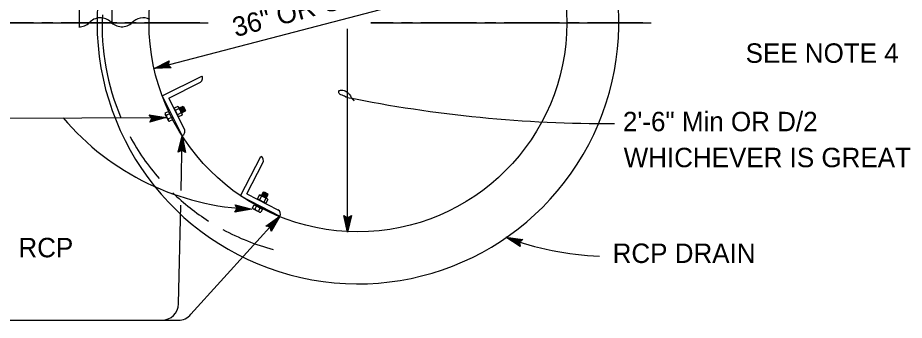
# Model space of a CAD drawing. Extents: x -894 to 866, y -472 to 714.
# Drawn here: x -686.3 to -366.8, y 26.7 to 135.7 of the extents above; entities that cross this region are included whole.
import ezdxf

# ---------------------------------------------------------------- set-up
doc = ezdxf.new("R2010")
doc.units = 0
for name, color, linetype in [('56 Stage 3 Anno', 7, 'Continuous'), ('57 Undefined', 7, 'Continuous'), ('60 Nongeo Data', 7, 'Continuous')]:
    doc.layers.add(name, color=color, linetype=linetype)

msp = doc.modelspace()

# ---------------------------------------------------------------- linework, layer by layer
at = {"layer": '56 Stage 3 Anno'}
for p, q in [((-637.17, 117.39), (-491.58, 155.38)), ((-693.03, 133.84), (-617.64, 133.84)), ((-567.51, 58.56), (-567.51, 131.64)), ((-559, 133.84), (-458.01, 133.84)), ((-637.17, 117.39), (-631.7, 120.19)), ((-635.83, 117.74), (-631.84, 119.79)), ((-634.5, 118.09), (-631.92, 119.41)), ((-633.16, 118.43), (-632.06, 119)), ((-631.9, 118.48), (-633.16, 118.43)), ((-631.7, 120.19), (-632.14, 118.7)), ((-632.14, 118.7), (-631.03, 117.61)), ((-631.7, 120.19), (-631.7, 120.19)), ((-631.03, 117.61), (-637.17, 117.39)), ((-637.17, 117.39), (-637.17, 117.39)), ((-631.33, 117.9), (-635.84, 117.74)), ((-631.64, 118.19), (-634.5, 118.09)), ((-631.03, 117.61), (-631.03, 117.61)), ((-723.42, 99.43), (-632.81, 99.77)), ((-638, 99.45), (-638.88, 100.74)), ((-638.88, 100.74), (-638.88, 100.74)), ((-638.88, 100.74), (-632.81, 99.77)), ((-638, 99.45), (-638.88, 100.74)), ((-638.88, 100.74), (-638.88, 100.74)), ((-638.88, 100.74), (-632.81, 99.77)), ((-632.81, 99.77), (-638.72, 98.08)), ((-632.81, 99.77), (-638.72, 98.08)), ((-638.72, 98.08), (-638, 99.45)), ((-638.72, 98.08), (-638, 99.45)), ((-638.64, 100.4), (-634.19, 99.68)), ((-638.64, 100.4), (-634.19, 99.68)), ((-634.2, 99.68), (-638.5, 98.45)), ((-634.2, 99.68), (-638.5, 98.45)), ((-638.39, 100.06), (-635.57, 99.6)), ((-638.39, 100.06), (-635.57, 99.6)), ((-635.57, 99.6), (-638.35, 98.81)), ((-635.57, 99.6), (-638.35, 98.81)), ((-638.19, 99.72), (-636.95, 99.52)), ((-638.19, 99.72), (-636.95, 99.52)), ((-636.95, 99.52), (-638.14, 99.18)), ((-636.95, 99.52), (-638.14, 99.18)), ((-632.81, 99.77), (-632.81, 99.77)), ((-632.81, 99.77), (-632.81, 99.77)), ((-638.72, 98.08), (-638.72, 98.08)), ((-638.72, 98.08), (-638.72, 98.08)), ((-628.49, 87.21), (-627.02, 93.18)), ((-627.45, 73.47), (-627.02, 93.18)), ((-627.02, 93.18), (-627.02, 93.18)), ((-627.02, 93.18), (-625.82, 87.15)), ((-628.13, 87.42), (-627.05, 91.8)), ((-627.77, 87.65), (-627.08, 90.42)), ((-627.08, 90.42), (-626.52, 87.58)), ((-627.05, 91.79), (-626.18, 87.4)), ((-627.13, 87.98), (-628.49, 87.21)), ((-628.49, 87.21), (-628.49, 87.21)), ((-627.42, 87.81), (-627.11, 89.04)), ((-625.82, 87.15), (-627.13, 87.98)), ((-627.11, 89.04), (-626.87, 87.82)), ((-625.82, 87.15), (-625.82, 87.15)), ((-628.34, 32.62), (-627.57, 68.14)), ((-607.17, 66.96), (-607.92, 68.33)), ((-607.92, 68.33), (-607.92, 68.33)), ((-607.92, 68.33), (-601.97, 66.78)), ((-607.71, 67.96), (-603.35, 66.83)), ((-607.49, 67.6), (-604.73, 66.88)), ((-607.33, 67.24), (-606.11, 66.93)), ((-623.87, 28.88), (-591.86, 64.21)), ((-608.01, 65.66), (-607.17, 66.96)), ((-601.97, 66.78), (-608.01, 65.66)), ((-608.01, 65.66), (-608.01, 65.66)), ((-603.36, 66.82), (-607.76, 66.01)), ((-604.73, 66.88), (-607.57, 66.35)), ((-606.11, 66.93), (-607.33, 66.7)), ((-601.97, 66.78), (-601.97, 66.78)), ((-596.88, 60.66), (-591.86, 64.21)), ((-591.86, 64.21), (-594.91, 58.87)), ((-591.86, 64.21), (-591.86, 64.21)), ((-567.42, 58.48), (-568.75, 64.48)), ((-568.75, 64.48), (-568.75, 64.48)), ((-568.75, 64.48), (-567.42, 63.68)), ((-567.43, 59.87), (-568.39, 64.25)), ((-567.42, 61.24), (-568.05, 64.07)), ((-567.42, 63.68), (-566.08, 64.48)), ((-566.08, 64.48), (-567.42, 58.48)), ((-566.44, 64.27), (-567.42, 59.86)), ((-566.8, 64.03), (-567.42, 61.24)), ((-566.08, 64.48), (-566.08, 64.48)), ((-596.47, 60.58), (-592.79, 63.19)), ((-596.05, 60.52), (-593.72, 62.16)), ((-595.68, 60.41), (-594.65, 61.14)), ((-594.65, 61.14), (-595.26, 60.06)), ((-593.72, 62.16), (-595.15, 59.65)), ((-592.79, 63.18), (-595.01, 59.28)), ((-567.42, 62.63), (-567.69, 63.84)), ((-567.15, 63.86), (-567.42, 62.63)), ((-595.35, 60.36), (-596.88, 60.66)), ((-596.88, 60.66), (-596.88, 60.66)), ((-594.91, 58.87), (-595.35, 60.36)), ((-594.91, 58.87), (-594.91, 58.87)), ((-567.42, 58.48), (-567.42, 58.48)), ((-505.19, 53.27), (-510.35, 56.62)), ((-510.35, 56.62), (-510.35, 56.62)), ((-510.35, 56.62), (-504.26, 55.77)), ((-505.27, 53.68), (-509.05, 56.14)), ((-509.04, 56.14), (-504.61, 55.52)), ((-505.36, 54.1), (-507.76, 55.65)), ((-507.76, 55.65), (-504.89, 55.26)), ((-505.41, 54.49), (-506.46, 55.17)), ((-506.46, 55.17), (-505.24, 55)), ((-504.26, 55.77), (-505.47, 54.81)), ((-505.47, 54.81), (-505.19, 53.27)), ((-504.26, 55.77), (-504.26, 55.77)), ((-505.19, 53.27), (-505.19, 53.27)), ((-728.98, 26.75), (-628.47, 26.75))]:
    msp.add_line(p, q, dxfattribs=at)
for points in [[(-680.64, 133.84), (-693.03, 133.84)], [(-673.64, 133.84), (-677.64, 133.84)], [(-650.64, 133.84), (-670.64, 133.84)], [(-643.64, 133.84), (-647.64, 133.84)], [(-620.64, 133.84), (-640.64, 133.84)], [(-551.01, 133.84), (-559, 133.84)], [(-544.01, 133.84), (-548.01, 133.84)], [(-521.01, 133.84), (-541.01, 133.84)], [(-514.01, 133.84), (-518.01, 133.84)], [(-491.01, 133.84), (-511.01, 133.84)], [(-484.01, 133.84), (-488.01, 133.84)], [(-461.01, 133.84), (-481.01, 133.84)]]:
    msp.add_lwpolyline(points, dxfattribs=at)
for centre, radius, start, end in [((-472.91, 576.1), 478.55, 258.596, 270.1989), ((-598.75, 160.2), 93.48, 220.393, 268.026), ((-472.64, 156.82), 107.06, 249.3797, 267.8619), ((-634.34, 32.75), 6, 270, 358.7545), ((-628.46, 32.75), 6, 270, 319.9155)]:
    msp.add_arc(centre, radius, start, end, dxfattribs=at)
msp.add_spline([(-567.53, 107), (-567.79, 107.04), (-568.24, 107.16), (-568.94, 107.59), (-569.86, 107.95), (-570.59, 108.59), (-570.62, 109.05), (-570.53, 109.29), (-570.28, 109.5), (-569.76, 109.59), (-568.61, 109.44), (-567.91, 109.08), (-567.33, 108.62), (-566.57, 107.86), (-565.87, 106.64), (-565.59, 106.34), (-565.44, 106.15), (-565.23, 105.94), (-565.05, 105.7)], degree=3, dxfattribs=at)
at = {"layer": '60 Nongeo Data'}
for p, q in [((-664.21, 255.74), (-664.21, 132.4)), ((-652.22, 133.69), (-652.22, 250.21)), ((-634.21, 107.5), (-619.9, 114.65)), ((-631.86, 106.71), (-620.68, 112.3)), ((-634.21, 107.5), (-627.06, 93.18)), ((-631.86, 106.71), (-626.26, 95.49)), ((-629.79, 102.84), (-629.9, 102.79)), ((-628.56, 103.72), (-629.89, 103.05)), ((-629.89, 103.05), (-628.34, 99.95)), ((-628.17, 102.95), (-629.51, 102.28)), ((-628.56, 103.72), (-628.33, 103.57)), ((-628.33, 103.57), (-626.99, 100.88)), ((-626.83, 103.76), (-628.11, 103.12)), ((-627.89, 102.95), (-627.22, 101.61)), ((-627.84, 103.26), (-626.94, 101.47)), ((-627.56, 103.12), (-626.89, 101.77)), ((-627.5, 103.42), (-626.61, 101.63)), ((-627.22, 103.28), (-626.55, 101.94)), ((-627.17, 103.59), (-626.27, 101.8)), ((-626.89, 103.45), (-626.22, 102.11)), ((-626.83, 103.76), (-625.94, 101.97)), ((-626.83, 103.76), (-626.5, 103.65)), ((-626.5, 103.65), (-625.83, 102.31)), ((-625.94, 101.97), (-625.83, 102.31)), ((-633.14, 101.37), (-632.01, 101.95)), ((-632.01, 98.66), (-633.12, 100.83)), ((-631.58, 101.11), (-632.72, 100.53)), ((-630.9, 99.78), (-632.02, 99.21)), ((-632.01, 101.95), (-630.47, 98.94)), ((-631.88, 101.83), (-631.93, 101.81)), ((-630.52, 99.16), (-631.88, 101.83)), ((-631.25, 101.55), (-631.63, 101.37)), ((-631.62, 101.36), (-631.62, 101.36)), ((-630.35, 99.77), (-630.72, 99.58)), ((-630.52, 99.16), (-630.57, 99.13)), ((-627.39, 101.38), (-628.73, 100.72)), ((-628.45, 100.16), (-628.56, 100.1)), ((-627.01, 100.62), (-628.34, 99.95)), ((-625.94, 101.97), (-627.22, 101.33)), ((-627.01, 100.62), (-626.99, 100.88)), ((-630.47, 98.94), (-631.59, 98.37)), ((-606.05, 71.55), (-598.69, 85.76)), ((-603.69, 72.3), (-597.94, 83.4)), ((-606.05, 71.55), (-591.85, 64.19)), ((-603.69, 72.3), (-592.56, 66.53)), ((-599.26, 71.82), (-599.94, 70.5)), ((-599.94, 70.5), (-596.87, 68.9)), ((-599.74, 70.39), (-599.79, 70.28)), ((-599.25, 71.82), (-598.99, 71.83)), ((-598.49, 71.43), (-599.18, 70.1)), ((-598.99, 71.83), (-596.32, 70.45)), ((-597.89, 72.87), (-598.54, 71.6)), ((-598.4, 71.87), (-596.63, 70.95)), ((-598.27, 71.59), (-596.94, 70.9)), ((-598.23, 72.21), (-596.45, 71.29)), ((-598.09, 71.93), (-596.76, 71.24)), ((-598.06, 72.54), (-596.28, 71.62)), ((-597.92, 72.26), (-596.59, 71.57)), ((-597.89, 72.87), (-597.55, 72.98)), ((-597.89, 72.87), (-596.11, 71.95)), ((-597.75, 72.59), (-596.42, 71.9)), ((-596.94, 70.62), (-597.63, 69.3)), ((-597.55, 72.98), (-596.22, 72.29)), ((-596.11, 71.95), (-596.77, 70.68)), ((-596.18, 70.23), (-596.32, 70.45)), ((-596.11, 71.95), (-596.22, 72.29)), ((-601.64, 67.24), (-601.05, 68.36)), ((-601.05, 68.36), (-598.07, 66.78)), ((-600.88, 68.33), (-600.91, 68.28)), ((-598.23, 66.93), (-600.88, 68.33)), ((-600.22, 67.92), (-600.82, 66.79)), ((-600.16, 68.49), (-600.37, 68.09)), ((-598.9, 67.22), (-599.49, 66.11)), ((-598.38, 67.58), (-598.61, 67.14)), ((-597.07, 69.01), (-597.13, 68.9)), ((-596.18, 70.23), (-596.87, 68.9)), ((-599.17, 65.66), (-601.32, 66.8)), ((-598.07, 66.78), (-598.66, 65.67)), ((-598.23, 66.93), (-598.26, 66.88))]:
    msp.add_line(p, q, dxfattribs=at)
msp.add_circle((-563.71, 133.84), 75.28, dxfattribs=at)
for centre, radius, start, end in [((-563.71, 133.84), 94, 52.0636, 179.9962), ((-563.71, 133.84), 94, 179.9962, 52.0636), ((-656.47, 130.16), 5.46, 46.4381, 138.4355), ((-572.91, 132.4), 82.95, 176.999, 203.2417), ((-648.76, 137.87), 5.46, 221.5645, 313.5619), ((-641.05, 130.16), 5.46, 64.3134, 138.4355), ((-664.19, 137.87), 5.46, 269.4466, 313.5619), ((-621.46, 113.87), 1.75, 296.5506, 26.5506), ((-628.92, 103.05), 0.75, 352.2141, 61.7961), ((-630.35, 100.88), 3, 9.5731, 43.5305), ((-632.61, 101.12), 0.585, 154.2379, 260.506), ((-631.43, 100.36), 1.29, 171.6075, 243.3126), ((-631.52, 98.93), 0.567, 151.0211, 262.2349), ((-627.75, 100.73), 0.75, 351.2732, 60.8742), ((-572.91, 132.4), 82.95, 208.4726, 221.2298), ((-627.82, 94.71), 1.75, 296.5506, 26.5506), ((-599.49, 84.2), 1.75, 332.5925, 62.5925), ((-572.91, 132.4), 82.95, 226.0945, 237.4893), ((-599.15, 71.08), 0.75, 28.256, 97.838), ((-599.04, 68.48), 3, 45.615, 79.5724), ((-596.85, 69.88), 0.75, 27.3151, 96.9161), ((-601.07, 67.34), 0.585, 189.2379, 295.506), ((-599.67, 67.38), 1.29, 206.6075, 278.3126), ((-598.92, 66.17), 0.567, 186.0211, 297.2349), ((-593.36, 64.97), 1.75, 332.5925, 62.5925), ((-572.91, 132.4), 82.95, 241.5878, 255.1026)]:
    msp.add_arc(centre, radius, start, end, dxfattribs=at)

# ---------------------------------------------------------------- texts
at = {"layer": '57 Undefined'}
msp.add_text('36" OR GREATER', height=7, rotation=15, dxfattribs=at).set_placement((-607.78, 128.65))
for s, p in [('SEE NOTE 4', (-423.99, 119.43)), ('2\'-6" Min OR D/2', (-468.21, 94.79)), ('WHICHEVER IS GREATER', (-467.94, 81.84)), ('REQUIRED WHEN Dia OF RCP', (-801.5, 49.41)), ('RCP DRAIN', (-471.92, 47.37))]:
    msp.add_text(s, height=7, dxfattribs=at).set_placement(p)

doc.saveas('drawing.dxf')
